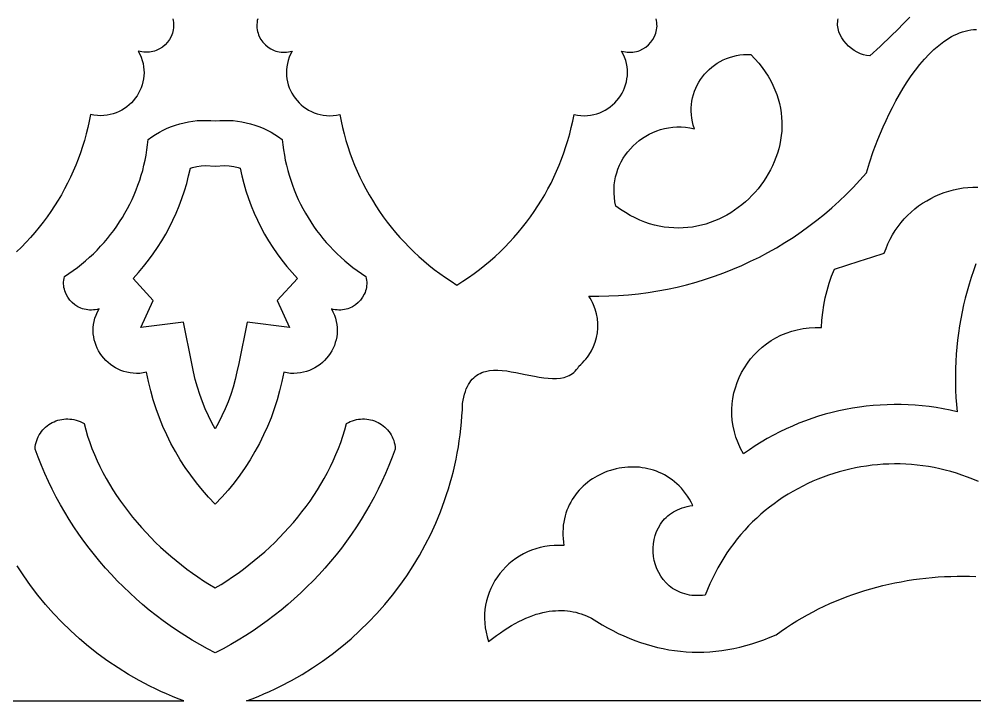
# Model space of a CAD drawing. Extents: x 50 to 3710, y -977 to -877.
# Drawn here: x 3154.9 to 3218.2, y -977.1 to -931.9 of the extents above; entities that cross this region are included whole.
import ezdxf

# ---------------------------------------------------------------- set-up
doc = ezdxf.new("R2010")
doc.units = 0
doc.layers.add('LAYER_1', color=18, linetype='CONTINUOUS')

msp = doc.modelspace()

# ---------------------------------------------------------------- linework, layer by layer
at = {"layer": 'LAYER_1'}
for points in [[(3165.028, -931.876), (3165.056, -932.002), (3165.075, -932.127), (3165.084, -932.251), (3165.085, -932.373), (3165.078, -932.493), (3165.062, -932.611), (3165.039, -932.726), (3165.008, -932.839), (3164.969, -932.949), (3164.924, -933.055), (3164.814, -933.257), (3164.679, -933.443), (3164.522, -933.61), (3164.345, -933.757), (3164.15, -933.881), (3163.94, -933.98), (3163.83, -934.019), (3163.717, -934.052), (3163.601, -934.077), (3163.483, -934.094), (3163.363, -934.104), (3163.241, -934.106), (3163.117, -934.099), (3162.992, -934.084), (3162.867, -934.06), (3162.74, -934.026), (3162.848, -934.23), (3162.938, -934.436), (3163.009, -934.643), (3163.064, -934.851), (3163.102, -935.058), (3163.123, -935.265), (3163.129, -935.47), (3163.119, -935.673), (3163.094, -935.873), (3163.055, -936.07), (3163.002, -936.263), (3162.936, -936.451), (3162.857, -936.634), (3162.766, -936.811), (3162.663, -936.981), (3162.549, -937.144), (3162.423, -937.299), (3162.288, -937.445), (3162.143, -937.582), (3161.988, -937.71), (3161.824, -937.826), (3161.652, -937.932), (3161.473, -938.026), (3161.286, -938.107), (3161.092, -938.175), (3160.892, -938.229), (3160.686, -938.269), (3160.474, -938.294), (3160.258, -938.303), (3160.037, -938.296), (3159.813, -938.271), (3159.585, -938.229), (3159.501, -938.662), (3159.405, -939.091), (3159.298, -939.517), (3159.181, -939.939), (3159.052, -940.357), (3158.913, -940.771), (3158.764, -941.18), (3158.604, -941.585), (3158.433, -941.986), (3158.253, -942.382), (3158.062, -942.772), (3157.861, -943.158), (3157.649, -943.538), (3157.428, -943.913), (3157.197, -944.282), (3156.956, -944.646), (3156.705, -945.003), (3156.445, -945.354), (3156.175, -945.699), (3155.895, -946.037), (3155.606, -946.369), (3155.308, -946.694), (3155, -947.012), (3154.683, -947.322)], [(3170.66, -931.876), (3170.632, -932.002), (3170.614, -932.127), (3170.604, -932.251), (3170.603, -932.373), (3170.611, -932.493), (3170.626, -932.611), (3170.65, -932.726), (3170.681, -932.839), (3170.719, -932.949), (3170.764, -933.055), (3170.874, -933.257), (3171.009, -933.443), (3171.166, -933.61), (3171.343, -933.757), (3171.538, -933.881), (3171.748, -933.98), (3171.858, -934.019), (3171.971, -934.052), (3172.087, -934.077), (3172.205, -934.094), (3172.325, -934.104), (3172.447, -934.106), (3172.571, -934.099), (3172.696, -934.084), (3172.822, -934.06), (3172.948, -934.026), (3172.84, -934.23), (3172.751, -934.436), (3172.679, -934.643), (3172.624, -934.851), (3172.587, -935.058), (3172.565, -935.265), (3172.56, -935.47), (3172.569, -935.673), (3172.594, -935.873), (3172.633, -936.07), (3172.686, -936.263), (3172.752, -936.451), (3172.831, -936.634), (3172.922, -936.811), (3173.025, -936.981), (3173.14, -937.144), (3173.265, -937.299), (3173.4, -937.445), (3173.546, -937.582), (3173.7, -937.71), (3173.864, -937.826), (3174.036, -937.932), (3174.216, -938.026), (3174.403, -938.107), (3174.597, -938.175), (3174.797, -938.229), (3175.003, -938.269), (3175.214, -938.294), (3175.43, -938.303), (3175.651, -938.296), (3175.875, -938.271), (3176.103, -938.229), (3176.188, -938.662), (3176.284, -939.091), (3176.39, -939.517), (3176.508, -939.939), (3176.636, -940.357), (3176.775, -940.771), (3176.924, -941.18), (3177.084, -941.585), (3177.255, -941.986), (3177.436, -942.382), (3177.627, -942.772), (3177.828, -943.158), (3178.039, -943.538), (3178.26, -943.913), (3178.491, -944.282), (3178.732, -944.646), (3178.983, -945.003), (3179.244, -945.354), (3179.514, -945.699), (3179.793, -946.037), (3180.082, -946.369), (3180.381, -946.694), (3180.688, -947.012), (3181.005, -947.322), (3181.331, -947.625), (3181.666, -947.921), (3182.01, -948.209), (3182.363, -948.489), (3182.724, -948.761), (3183.095, -949.025), (3183.474, -949.28), (3183.861, -949.527), (3184.249, -949.28), (3184.627, -949.025), (3184.998, -948.761), (3185.359, -948.489), (3185.712, -948.209), (3186.056, -947.921), (3186.391, -947.625), (3186.717, -947.322), (3187.034, -947.012), (3187.342, -946.694), (3187.64, -946.369), (3187.929, -946.037), (3188.209, -945.699), (3188.479, -945.354), (3188.739, -945.003), (3188.99, -944.646), (3189.231, -944.282), (3189.462, -943.913), (3189.683, -943.538), (3189.895, -943.158), (3190.096, -942.772), (3190.287, -942.382), (3190.467, -941.986), (3190.638, -941.585), (3190.798, -941.18), (3190.947, -940.771), (3191.086, -940.357), (3191.214, -939.939), (3191.332, -939.517), (3191.439, -939.091), (3191.534, -938.662), (3191.619, -938.229), (3191.847, -938.271), (3192.071, -938.296), (3192.292, -938.303), (3192.508, -938.294), (3192.719, -938.269), (3192.925, -938.229), (3193.126, -938.175), (3193.32, -938.107), (3193.507, -938.026), (3193.686, -937.932), (3193.858, -937.826), (3194.022, -937.71), (3194.176, -937.582), (3194.322, -937.445), (3194.457, -937.299), (3194.583, -937.144), (3194.697, -936.981), (3194.8, -936.811), (3194.891, -936.634), (3194.97, -936.451), (3195.036, -936.263), (3195.089, -936.07), (3195.128, -935.873), (3195.153, -935.673), (3195.163, -935.47), (3195.157, -935.265), (3195.136, -935.058), (3195.098, -934.851), (3195.043, -934.643), (3194.972, -934.436), (3194.882, -934.23), (3194.774, -934.026), (3194.901, -934.06), (3195.026, -934.084), (3195.151, -934.099), (3195.275, -934.106), (3195.397, -934.104), (3195.517, -934.094), (3195.635, -934.077), (3195.751, -934.052), (3195.864, -934.019), (3195.974, -933.98), (3196.184, -933.881), (3196.379, -933.757), (3196.556, -933.61), (3196.713, -933.443), (3196.848, -933.257), (3196.958, -933.055), (3197.003, -932.949), (3197.042, -932.839), (3197.073, -932.726), (3197.096, -932.611), (3197.112, -932.493), (3197.119, -932.373), (3197.118, -932.251), (3197.108, -932.127), (3197.09, -932.002), (3197.062, -931.876)], [(3213.861, -931.77), (3213.461, -932.195), (3213.061, -932.606), (3212.665, -933), (3211.905, -933.724), (3211.218, -934.341), (3211.011, -934.319), (3210.801, -934.27), (3210.593, -934.196), (3210.387, -934.099), (3210.188, -933.981), (3209.997, -933.844), (3209.817, -933.69), (3209.651, -933.521), (3209.501, -933.34), (3209.37, -933.147), (3209.261, -932.946), (3209.175, -932.738), (3209.117, -932.525), (3209.098, -932.417), (3209.088, -932.309), (3209.085, -932.2), (3209.09, -932.092), (3209.104, -931.984), (3209.127, -931.876)], [(3235.63, -977.082), (3169.916, -977.082), (3170.302, -976.936), (3170.684, -976.783), (3171.062, -976.623), (3171.436, -976.457), (3171.807, -976.285), (3172.173, -976.106), (3172.893, -975.728), (3173.597, -975.326), (3174.284, -974.9), (3174.952, -974.45), (3175.602, -973.977), (3176.234, -973.482), (3176.845, -972.965), (3177.437, -972.427), (3178.008, -971.868), (3178.558, -971.29), (3179.086, -970.692), (3179.591, -970.076), (3180.074, -969.442), (3180.534, -968.79), (3180.969, -968.122), (3181.38, -967.438), (3181.766, -966.738), (3182.126, -966.024), (3182.46, -965.295), (3182.617, -964.926), (3182.768, -964.553), (3182.911, -964.177), (3183.048, -963.798), (3183.177, -963.416), (3183.3, -963.031), (3183.415, -962.643), (3183.524, -962.252), (3183.625, -961.858), (3183.718, -961.462), (3183.805, -961.063), (3183.884, -960.661), (3183.955, -960.257), (3184.019, -959.851), (3184.075, -959.442), (3184.123, -959.031), (3184.164, -958.619), (3184.197, -958.204), (3184.222, -957.787), (3184.238, -957.368), (3184.274, -957.15), (3184.317, -956.946), (3184.367, -956.755), (3184.422, -956.578), (3184.484, -956.413), (3184.552, -956.26), (3184.626, -956.12), (3184.706, -955.991), (3184.79, -955.873), (3184.88, -955.766), (3184.975, -955.669), (3185.075, -955.583), (3185.179, -955.505), (3185.288, -955.437), (3185.401, -955.378), (3185.518, -955.327), (3185.639, -955.284), (3185.763, -955.248), (3186.022, -955.198), (3186.293, -955.174), (3186.574, -955.172), (3186.864, -955.188), (3187.162, -955.221), (3187.465, -955.267), (3187.772, -955.322), (3188.392, -955.448), (3189.009, -955.574), (3189.312, -955.629), (3189.61, -955.675), (3189.901, -955.708), (3190.184, -955.725), (3190.456, -955.723), (3190.716, -955.698), (3190.963, -955.649), (3191.08, -955.613), (3191.194, -955.57), (3191.304, -955.519), (3191.409, -955.46), (3191.51, -955.392), (3191.606, -955.315), (3191.697, -955.228), (3191.783, -955.132), (3191.864, -955.025), (3191.939, -954.907), (3192.066, -954.795), (3192.187, -954.678), (3192.301, -954.557), (3192.409, -954.431), (3192.509, -954.302), (3192.603, -954.169), (3192.771, -953.893), (3192.911, -953.606), (3193.023, -953.309), (3193.108, -953.005), (3193.165, -952.695), (3193.194, -952.382), (3193.195, -952.067), (3193.167, -951.752), (3193.111, -951.44), (3193.026, -951.133), (3192.911, -950.832), (3192.843, -950.685), (3192.768, -950.54), (3192.685, -950.397), (3192.595, -950.258), (3193.258, -950.263), (3193.918, -950.25), (3194.575, -950.219), (3195.23, -950.169), (3195.882, -950.102), (3196.53, -950.017), (3197.174, -949.914), (3197.813, -949.794), (3198.449, -949.657), (3199.079, -949.502), (3199.704, -949.331), (3200.323, -949.143), (3200.937, -948.938), (3201.544, -948.716), (3202.144, -948.479), (3202.737, -948.225), (3203.323, -947.955), (3203.901, -947.669), (3204.471, -947.367), (3205.033, -947.05), (3205.586, -946.718), (3206.13, -946.37), (3206.665, -946.007), (3207.189, -945.629), (3207.704, -945.237), (3208.208, -944.83), (3208.701, -944.408), (3209.183, -943.972), (3209.654, -943.522), (3210.112, -943.058), (3210.559, -942.58), (3210.993, -942.088), (3211.193, -941.427), (3211.446, -940.687), (3211.751, -939.888), (3211.921, -939.472), (3212.104, -939.049), (3212.298, -938.62), (3212.504, -938.189), (3212.722, -937.757), (3212.95, -937.326), (3213.189, -936.9), (3213.439, -936.481), (3213.699, -936.07), (3213.969, -935.671), (3214.249, -935.285), (3214.539, -934.916), (3214.838, -934.564), (3215.146, -934.234), (3215.463, -933.927), (3215.789, -933.645), (3216.123, -933.392), (3216.293, -933.276), (3216.465, -933.168), (3216.639, -933.068), (3216.815, -932.977), (3216.993, -932.895), (3217.173, -932.821), (3217.355, -932.757), (3217.538, -932.703), (3217.724, -932.659), (3217.911, -932.624), (3218.1, -932.601), (3218.29, -932.588)], [(3218.252, -948.131), (3218.09, -948.576), (3217.939, -949.024), (3217.798, -949.476), (3217.666, -949.93), (3217.545, -950.387), (3217.434, -950.846), (3217.333, -951.308), (3217.242, -951.771), (3217.161, -952.237), (3217.091, -952.705), (3217.031, -953.174), (3216.981, -953.645), (3216.942, -954.117), (3216.913, -954.591), (3216.894, -955.065), (3216.887, -955.54), (3216.889, -956.016), (3216.902, -956.492), (3216.926, -956.969), (3216.961, -957.446), (3217.006, -957.923), (3216.546, -957.819), (3216.084, -957.728), (3215.621, -957.649), (3215.157, -957.584), (3214.693, -957.531), (3214.228, -957.491), (3213.763, -957.463), (3213.298, -957.448), (3212.834, -957.445), (3212.37, -957.455), (3211.908, -957.477), (3211.446, -957.511), (3210.986, -957.558), (3210.527, -957.617), (3210.071, -957.688), (3209.617, -957.771), (3209.165, -957.867), (3208.716, -957.974), (3208.269, -958.093), (3207.826, -958.225), (3207.387, -958.368), (3206.951, -958.523), (3206.519, -958.689), (3206.092, -958.868), (3205.669, -959.058), (3205.25, -959.26), (3204.837, -959.473), (3204.429, -959.698), (3204.027, -959.934), (3203.63, -960.182), (3203.239, -960.441), (3202.854, -960.711), (3202.657, -960.351), (3202.49, -959.986), (3202.352, -959.617), (3202.243, -959.247), (3202.161, -958.875), (3202.107, -958.502), (3202.078, -958.131), (3202.076, -957.762), (3202.099, -957.396), (3202.146, -957.035), (3202.217, -956.678), (3202.311, -956.328), (3202.428, -955.986), (3202.566, -955.652), (3202.726, -955.327), (3202.906, -955.014), (3203.106, -954.712), (3203.324, -954.423), (3203.561, -954.148), (3203.816, -953.889), (3204.088, -953.645), (3204.377, -953.419), (3204.681, -953.211), (3205, -953.023), (3205.334, -952.855), (3205.681, -952.708), (3206.042, -952.585), (3206.414, -952.485), (3206.799, -952.41), (3207.194, -952.361), (3207.6, -952.339), (3208.016, -952.345), (3208.045, -951.847), (3208.096, -951.352), (3208.17, -950.86), (3208.267, -950.371), (3208.385, -949.888), (3208.525, -949.41), (3208.687, -948.938), (3208.871, -948.473), (3209.694, -948.2), (3210.52, -947.934), (3211.348, -947.675), (3212.178, -947.424), (3212.293, -947.102), (3212.423, -946.79), (3212.569, -946.489), (3212.728, -946.198), (3212.902, -945.918), (3213.089, -945.65), (3213.288, -945.392), (3213.5, -945.147), (3213.723, -944.914), (3213.957, -944.692), (3214.201, -944.484), (3214.455, -944.288), (3214.718, -944.105), (3214.989, -943.936), (3215.269, -943.781), (3215.556, -943.639), (3215.849, -943.511), (3216.149, -943.398), (3216.455, -943.3), (3216.765, -943.217), (3217.08, -943.149), (3217.399, -943.096), (3217.721, -943.06), (3218.046, -943.039), (3218.372, -943.035)], [(3218.413, -962.548), (3218.054, -962.393), (3217.691, -962.25), (3217.327, -962.118), (3216.96, -961.996), (3216.591, -961.886), (3216.221, -961.788), (3215.85, -961.699), (3215.477, -961.622), (3215.104, -961.556), (3214.73, -961.5), (3214.355, -961.455), (3213.98, -961.421), (3213.605, -961.397), (3213.231, -961.384), (3212.856, -961.381), (3212.483, -961.388), (3212.11, -961.405), (3211.738, -961.433), (3211.368, -961.471), (3210.999, -961.519), (3210.632, -961.577), (3210.267, -961.644), (3209.904, -961.722), (3209.544, -961.809), (3209.186, -961.906), (3208.831, -962.012), (3208.479, -962.128), (3208.13, -962.254), (3207.785, -962.389), (3207.444, -962.533), (3207.107, -962.687), (3206.774, -962.849), (3206.445, -963.021), (3206.121, -963.202), (3205.802, -963.392), (3205.488, -963.59), (3205.179, -963.798), (3204.876, -964.014), (3204.579, -964.239), (3204.288, -964.473), (3204.002, -964.715), (3203.724, -964.966), (3203.452, -965.225), (3203.186, -965.493), (3202.928, -965.768), (3202.678, -966.052), (3202.434, -966.344), (3202.199, -966.644), (3201.971, -966.953), (3201.752, -967.269), (3201.542, -967.592), (3201.339, -967.924), (3201.146, -968.264), (3200.962, -968.611), (3200.787, -968.965), (3200.622, -969.327), (3200.467, -969.697), (3200.321, -970.074), (3200.135, -970.095), (3199.953, -970.106), (3199.777, -970.109), (3199.605, -970.103), (3199.437, -970.089), (3199.275, -970.066), (3199.118, -970.036), (3198.965, -969.998), (3198.818, -969.952), (3198.675, -969.9), (3198.538, -969.841), (3198.405, -969.775), (3198.278, -969.703), (3198.156, -969.625), (3197.928, -969.452), (3197.721, -969.259), (3197.535, -969.047), (3197.371, -968.819), (3197.229, -968.577), (3197.109, -968.323), (3197.012, -968.059), (3196.938, -967.788), (3196.887, -967.511), (3196.86, -967.231), (3196.857, -966.95), (3196.878, -966.67), (3196.923, -966.393), (3196.993, -966.122), (3197.088, -965.859), (3197.209, -965.606), (3197.355, -965.364), (3197.438, -965.249), (3197.528, -965.137), (3197.624, -965.029), (3197.727, -964.926), (3197.836, -964.828), (3197.952, -964.734), (3198.075, -964.645), (3198.204, -964.562), (3198.341, -964.485), (3198.484, -964.414), (3198.634, -964.349), (3198.791, -964.29), (3198.955, -964.239), (3199.126, -964.194), (3199.304, -964.157), (3199.489, -964.127), (3199.379, -963.914), (3199.263, -963.711), (3199.14, -963.518), (3199.01, -963.334), (3198.875, -963.161), (3198.734, -962.997), (3198.588, -962.842), (3198.436, -962.697), (3198.28, -962.561), (3198.12, -962.435), (3197.955, -962.317), (3197.786, -962.209), (3197.614, -962.11), (3197.438, -962.019), (3197.259, -961.938), (3197.078, -961.865), (3196.894, -961.801), (3196.708, -961.745), (3196.52, -961.697), (3196.331, -961.658), (3196.141, -961.628), (3195.949, -961.605), (3195.757, -961.59), (3195.564, -961.584), (3195.372, -961.585), (3195.179, -961.594), (3194.988, -961.611), (3194.796, -961.635), (3194.607, -961.667), (3194.418, -961.706), (3194.047, -961.807), (3193.864, -961.868), (3193.684, -961.936), (3193.507, -962.01), (3193.333, -962.092), (3193.163, -962.181), (3192.996, -962.276), (3192.834, -962.378), (3192.676, -962.486), (3192.522, -962.601), (3192.374, -962.722), (3192.23, -962.849), (3192.093, -962.982), (3191.961, -963.122), (3191.835, -963.267), (3191.716, -963.418), (3191.603, -963.575), (3191.497, -963.738), (3191.399, -963.906), (3191.308, -964.08), (3191.226, -964.259), (3191.151, -964.443), (3191.085, -964.632), (3191.028, -964.827), (3190.979, -965.027), (3190.94, -965.231), (3190.911, -965.441), (3190.892, -965.655), (3190.883, -965.873), (3190.885, -966.097), (3190.897, -966.324), (3190.921, -966.557), (3190.956, -966.793), (3190.63, -966.778), (3190.31, -966.783), (3189.995, -966.808), (3189.688, -966.852), (3189.387, -966.915), (3189.095, -966.996), (3188.81, -967.094), (3188.535, -967.209), (3188.269, -967.339), (3188.012, -967.485), (3187.767, -967.645), (3187.532, -967.819), (3187.308, -968.006), (3187.097, -968.206), (3186.898, -968.417), (3186.712, -968.639), (3186.54, -968.872), (3186.382, -969.115), (3186.239, -969.366), (3186.111, -969.626), (3185.999, -969.894), (3185.904, -970.169), (3185.825, -970.45), (3185.763, -970.736), (3185.719, -971.028), (3185.694, -971.323), (3185.688, -971.623), (3185.702, -971.925), (3185.735, -972.23), (3185.789, -972.536), (3185.864, -972.842), (3185.961, -973.15), (3186.224, -972.941), (3186.483, -972.746), (3186.739, -972.562), (3186.991, -972.39), (3187.241, -972.23), (3187.487, -972.081), (3187.729, -971.944), (3187.969, -971.818), (3188.205, -971.702), (3188.438, -971.598), (3188.668, -971.503), (3188.894, -971.42), (3189.118, -971.346), (3189.338, -971.282), (3189.555, -971.228), (3189.769, -971.183), (3189.98, -971.147), (3190.187, -971.121), (3190.392, -971.104), (3190.593, -971.095), (3190.791, -971.094), (3190.987, -971.102), (3191.179, -971.118), (3191.368, -971.142), (3191.554, -971.174), (3191.737, -971.213), (3191.917, -971.259), (3192.094, -971.313), (3192.439, -971.44), (3192.772, -971.593), (3193.123, -971.818), (3193.476, -972.033), (3193.832, -972.236), (3194.191, -972.428), (3194.552, -972.608), (3194.916, -972.777), (3195.282, -972.933), (3195.65, -973.078), (3196.02, -973.211), (3196.393, -973.332), (3196.767, -973.44), (3197.144, -973.536), (3197.523, -973.62), (3197.904, -973.691), (3198.286, -973.749), (3198.671, -973.795), (3199.057, -973.827), (3199.444, -973.847), (3199.834, -973.854), (3200.225, -973.847), (3200.617, -973.827), (3201.011, -973.794), (3201.406, -973.747), (3201.803, -973.686), (3202.2, -973.611), (3202.599, -973.523), (3202.999, -973.421), (3203.4, -973.304), (3203.802, -973.173), (3204.205, -973.028), (3204.609, -972.869), (3205.014, -972.695), (3205.35, -972.455), (3205.691, -972.222), (3206.037, -971.997), (3206.387, -971.78), (3206.741, -971.571), (3207.1, -971.369), (3207.463, -971.175), (3207.83, -970.988), (3208.201, -970.81), (3208.575, -970.639), (3208.953, -970.475), (3209.334, -970.319), (3209.718, -970.171), (3210.105, -970.031), (3210.495, -969.898), (3210.888, -969.773), (3211.283, -969.656), (3211.681, -969.546), (3212.081, -969.444), (3212.483, -969.35), (3212.887, -969.263), (3213.293, -969.184), (3213.701, -969.113), (3214.11, -969.049), (3214.52, -968.993), (3214.932, -968.945), (3215.345, -968.904), (3215.758, -968.871), (3216.173, -968.846), (3216.587, -968.829), (3217.003, -968.819), (3217.418, -968.817), (3217.834, -968.822), (3218.25, -968.835)], [(3100.059, -977.082), (3165.772, -977.082), (3165.386, -976.936), (3165.004, -976.783), (3164.626, -976.623), (3164.252, -976.457), (3163.882, -976.285), (3163.515, -976.106), (3162.795, -975.728), (3162.091, -975.326), (3161.405, -974.9), (3160.736, -974.45), (3160.086, -973.977), (3159.455, -973.482), (3158.843, -972.965), (3158.251, -972.427), (3157.681, -971.868), (3157.131, -971.29), (3156.603, -970.692), (3156.097, -970.076), (3155.614, -969.442), (3155.155, -968.79), (3154.719, -968.122)]]:
    msp.add_lwpolyline(points, dxfattribs=at)
for points in [[(3194.393, -944.298), (3194.332, -944.009), (3194.293, -943.723), (3194.273, -943.44), (3194.272, -943.161), (3194.289, -942.886), (3194.325, -942.615), (3194.378, -942.35), (3194.448, -942.09), (3194.534, -941.838), (3194.635, -941.592), (3194.752, -941.354), (3194.882, -941.124), (3195.027, -940.903), (3195.185, -940.692), (3195.355, -940.49), (3195.537, -940.299), (3195.731, -940.12), (3195.935, -939.952), (3196.15, -939.796), (3196.374, -939.654), (3196.607, -939.525), (3196.849, -939.41), (3197.099, -939.311), (3197.355, -939.226), (3197.618, -939.157), (3197.888, -939.105), (3198.162, -939.07), (3198.442, -939.052), (3198.725, -939.053), (3199.013, -939.073), (3199.303, -939.112), (3199.596, -939.172), (3199.521, -938.938), (3199.463, -938.705), (3199.42, -938.472), (3199.394, -938.241), (3199.382, -938.01), (3199.385, -937.782), (3199.402, -937.557), (3199.433, -937.334), (3199.478, -937.115), (3199.536, -936.901), (3199.606, -936.69), (3199.689, -936.485), (3199.784, -936.286), (3199.891, -936.093), (3200.008, -935.906), (3200.137, -935.727), (3200.275, -935.555), (3200.424, -935.391), (3200.583, -935.237), (3200.751, -935.091), (3200.927, -934.955), (3201.112, -934.83), (3201.305, -934.715), (3201.506, -934.611), (3201.714, -934.52), (3201.929, -934.44), (3202.15, -934.373), (3202.378, -934.32), (3202.611, -934.281), (3202.85, -934.256), (3203.093, -934.245), (3203.342, -934.25), (3203.61, -934.53), (3203.857, -934.814), (3204.085, -935.102), (3204.293, -935.394), (3204.482, -935.689), (3204.652, -935.986), (3204.804, -936.286), (3204.937, -936.588), (3205.053, -936.891), (3205.151, -937.196), (3205.232, -937.501), (3205.296, -937.806), (3205.344, -938.112), (3205.376, -938.417), (3205.392, -938.721), (3205.393, -939.025), (3205.379, -939.326), (3205.351, -939.625), (3205.308, -939.922), (3205.251, -940.216), (3205.181, -940.507), (3205.097, -940.795), (3205.001, -941.078), (3204.892, -941.357), (3204.771, -941.631), (3204.639, -941.899), (3204.495, -942.162), (3204.339, -942.42), (3204.174, -942.67), (3203.998, -942.914), (3203.811, -943.151), (3203.616, -943.38), (3203.411, -943.601), (3203.197, -943.813), (3202.974, -944.017), (3202.743, -944.212), (3202.505, -944.397), (3202.259, -944.571), (3202.005, -944.736), (3201.745, -944.89), (3201.479, -945.032), (3201.206, -945.163), (3200.928, -945.282), (3200.645, -945.388), (3200.356, -945.482), (3200.063, -945.562), (3199.765, -945.629), (3199.464, -945.682), (3199.158, -945.721), (3198.85, -945.744), (3198.539, -945.753), (3198.225, -945.745), (3197.909, -945.722), (3197.592, -945.683), (3197.272, -945.626), (3196.952, -945.553), (3196.631, -945.462), (3196.31, -945.353), (3195.988, -945.225), (3195.667, -945.079), (3195.346, -944.913), (3195.027, -944.728), (3194.709, -944.523)], [(3167.844, -964.047), (3167.409, -963.59), (3166.993, -963.118), (3166.596, -962.633), (3166.219, -962.134), (3165.862, -961.623), (3165.524, -961.1), (3165.207, -960.565), (3164.91, -960.019), (3164.634, -959.462), (3164.379, -958.896), (3164.145, -958.319), (3163.933, -957.734), (3163.742, -957.14), (3163.573, -956.537), (3163.426, -955.927), (3163.302, -955.31), (3163.074, -955.352), (3162.85, -955.377), (3162.629, -955.384), (3162.413, -955.375), (3162.202, -955.35), (3161.996, -955.31), (3161.795, -955.256), (3161.601, -955.188), (3161.414, -955.107), (3161.235, -955.013), (3161.063, -954.907), (3160.899, -954.791), (3160.745, -954.663), (3160.599, -954.526), (3160.464, -954.38), (3160.338, -954.225), (3160.224, -954.062), (3160.121, -953.892), (3160.03, -953.715), (3159.951, -953.532), (3159.885, -953.344), (3159.832, -953.151), (3159.793, -952.954), (3159.768, -952.754), (3159.759, -952.551), (3159.764, -952.346), (3159.785, -952.139), (3159.823, -951.932), (3159.878, -951.724), (3159.949, -951.517), (3160.039, -951.311), (3160.147, -951.107), (3160.021, -951.141), (3159.895, -951.165), (3159.77, -951.18), (3159.646, -951.187), (3159.524, -951.185), (3159.404, -951.176), (3159.286, -951.158), (3159.17, -951.133), (3159.057, -951.1), (3158.947, -951.061), (3158.737, -950.962), (3158.542, -950.838), (3158.365, -950.691), (3158.208, -950.524), (3158.073, -950.338), (3157.963, -950.136), (3157.918, -950.03), (3157.879, -949.92), (3157.848, -949.807), (3157.825, -949.692), (3157.809, -949.574), (3157.802, -949.454), (3157.803, -949.332), (3157.813, -949.208), (3157.831, -949.083), (3157.859, -948.957), (3158.153, -948.764), (3158.44, -948.563), (3158.72, -948.355), (3158.993, -948.139), (3159.259, -947.916), (3159.518, -947.687), (3159.77, -947.451), (3160.014, -947.208), (3160.252, -946.959), (3160.481, -946.704), (3160.703, -946.443), (3160.917, -946.175), (3161.123, -945.903), (3161.321, -945.625), (3161.511, -945.341), (3161.693, -945.053), (3161.867, -944.759), (3162.032, -944.461), (3162.189, -944.158), (3162.337, -943.851), (3162.476, -943.54), (3162.607, -943.224), (3162.728, -942.905), (3162.84, -942.582), (3162.944, -942.255), (3163.038, -941.926), (3163.122, -941.593), (3163.197, -941.257), (3163.263, -940.918), (3163.318, -940.576), (3163.364, -940.233), (3163.4, -939.887), (3163.641, -939.711), (3163.889, -939.548), (3164.144, -939.398), (3164.405, -939.26), (3164.672, -939.135), (3164.944, -939.024), (3165.221, -938.925), (3165.502, -938.84), (3165.787, -938.768), (3166.075, -938.709), (3166.366, -938.665), (3166.659, -938.634), (3166.954, -938.616), (3167.25, -938.613), (3167.547, -938.624), (3167.844, -938.649), (3168.141, -938.624), (3168.438, -938.613), (3168.735, -938.616), (3169.03, -938.634), (3169.323, -938.665), (3169.614, -938.709), (3169.902, -938.768), (3170.187, -938.84), (3170.468, -938.925), (3170.745, -939.024), (3171.017, -939.135), (3171.283, -939.26), (3171.545, -939.398), (3171.799, -939.548), (3172.047, -939.711), (3172.288, -939.887), (3172.324, -940.233), (3172.37, -940.576), (3172.426, -940.918), (3172.491, -941.257), (3172.566, -941.593), (3172.651, -941.926), (3172.745, -942.255), (3172.848, -942.582), (3172.96, -942.905), (3173.082, -943.224), (3173.212, -943.54), (3173.351, -943.851), (3173.499, -944.158), (3173.656, -944.461), (3173.821, -944.759), (3173.995, -945.053), (3174.177, -945.341), (3174.367, -945.625), (3174.565, -945.903), (3174.771, -946.175), (3174.985, -946.443), (3175.207, -946.704), (3175.437, -946.959), (3175.674, -947.208), (3175.918, -947.451), (3176.17, -947.687), (3176.429, -947.916), (3176.695, -948.139), (3176.969, -948.355), (3177.249, -948.563), (3177.536, -948.764), (3177.829, -948.957), (3177.857, -949.083), (3177.876, -949.208), (3177.885, -949.332), (3177.886, -949.454), (3177.879, -949.574), (3177.863, -949.692), (3177.84, -949.807), (3177.809, -949.92), (3177.771, -950.03), (3177.725, -950.136), (3177.615, -950.338), (3177.48, -950.524), (3177.323, -950.691), (3177.146, -950.838), (3176.951, -950.962), (3176.741, -951.061), (3176.631, -951.1), (3176.518, -951.133), (3176.403, -951.158), (3176.284, -951.176), (3176.164, -951.185), (3176.042, -951.187), (3175.918, -951.18), (3175.794, -951.165), (3175.668, -951.141), (3175.541, -951.107), (3175.649, -951.311), (3175.739, -951.517), (3175.811, -951.724), (3175.865, -951.932), (3175.903, -952.139), (3175.924, -952.346), (3175.93, -952.551), (3175.92, -952.754), (3175.895, -952.954), (3175.856, -953.151), (3175.804, -953.344), (3175.738, -953.532), (3175.659, -953.715), (3175.567, -953.892), (3175.464, -954.062), (3175.35, -954.225), (3175.225, -954.38), (3175.089, -954.526), (3174.944, -954.663), (3174.789, -954.791), (3174.625, -954.907), (3174.454, -955.013), (3174.274, -955.107), (3174.087, -955.188), (3173.893, -955.256), (3173.693, -955.31), (3173.487, -955.35), (3173.275, -955.375), (3173.059, -955.384), (3172.839, -955.377), (3172.614, -955.352), (3172.386, -955.31), (3172.262, -955.927), (3172.115, -956.537), (3171.946, -957.14), (3171.755, -957.734), (3171.543, -958.319), (3171.309, -958.896), (3171.054, -959.462), (3170.778, -960.019), (3170.481, -960.565), (3170.164, -961.1), (3169.827, -961.623), (3169.469, -962.134), (3169.092, -962.633), (3168.695, -963.118), (3168.279, -963.59)], [(3167.844, -959.06), (3167.621, -958.652), (3167.395, -958.196), (3167.186, -957.73), (3166.994, -957.257), (3166.819, -956.776), (3166.662, -956.287), (3166.523, -955.791), (3166.402, -955.288), (3166.288, -954.725), (3165.736, -951.989), (3162.926, -952.333), (3163.74, -950.541), (3162.4, -949.089), (3162.754, -948.7), (3163.094, -948.3), (3163.419, -947.889), (3163.729, -947.468), (3164.024, -947.038), (3164.303, -946.598), (3164.567, -946.149), (3164.815, -945.691), (3165.046, -945.226), (3165.261, -944.753), (3165.46, -944.272), (3165.642, -943.784), (3165.807, -943.29), (3165.954, -942.79), (3166.085, -942.285), (3166.197, -941.774), (3166.329, -941.73), (3166.618, -941.665), (3166.911, -941.627), (3167.209, -941.616), (3167.844, -941.655), (3168.48, -941.616), (3168.777, -941.627), (3169.071, -941.665), (3169.359, -941.73), (3169.491, -941.774), (3169.604, -942.285), (3169.734, -942.79), (3169.882, -943.29), (3170.046, -943.784), (3170.228, -944.272), (3170.427, -944.753), (3170.642, -945.226), (3170.874, -945.691), (3171.121, -946.149), (3171.385, -946.598), (3171.664, -947.038), (3171.959, -947.468), (3172.269, -947.889), (3172.594, -948.3), (3172.934, -948.7), (3173.288, -949.089), (3171.948, -950.541), (3172.762, -952.333), (3169.952, -951.989), (3169.4, -954.725), (3169.286, -955.288), (3169.165, -955.791), (3169.026, -956.287), (3168.869, -956.776), (3168.695, -957.257), (3168.503, -957.73), (3168.293, -958.196), (3168.067, -958.652)], [(3167.844, -973.893), (3167.327, -973.623), (3166.818, -973.342), (3166.316, -973.049), (3165.822, -972.745), (3165.337, -972.43), (3164.859, -972.104), (3164.391, -971.768), (3163.93, -971.421), (3163.479, -971.063), (3163.036, -970.696), (3162.603, -970.318), (3162.178, -969.931), (3161.764, -969.534), (3161.359, -969.128), (3160.963, -968.712), (3160.578, -968.287), (3160.203, -967.853), (3159.838, -967.411), (3159.484, -966.959), (3159.14, -966.5), (3158.808, -966.032), (3158.486, -965.556), (3158.175, -965.072), (3157.876, -964.581), (3157.589, -964.082), (3157.313, -963.575), (3157.049, -963.062), (3156.796, -962.541), (3156.557, -962.014), (3156.329, -961.479), (3156.114, -960.939), (3155.912, -960.392), (3155.925, -960.244), (3155.947, -960.101), (3155.978, -959.962), (3156.018, -959.828), (3156.066, -959.698), (3156.123, -959.574), (3156.187, -959.454), (3156.259, -959.34), (3156.337, -959.231), (3156.422, -959.128), (3156.513, -959.031), (3156.609, -958.94), (3156.712, -958.855), (3156.819, -958.777), (3156.93, -958.705), (3157.046, -958.641), (3157.165, -958.583), (3157.288, -958.533), (3157.414, -958.491), (3157.543, -958.456), (3157.674, -958.429), (3157.807, -958.41), (3157.941, -958.399), (3158.076, -958.397), (3158.212, -958.404), (3158.349, -958.42), (3158.485, -958.444), (3158.621, -958.478), (3158.756, -958.522), (3158.89, -958.575), (3159.022, -958.638), (3159.152, -958.712), (3159.265, -959.129), (3159.39, -959.543), (3159.529, -959.954), (3159.68, -960.361), (3159.844, -960.765), (3160.02, -961.165), (3160.207, -961.561), (3160.406, -961.953), (3160.616, -962.34), (3160.837, -962.723), (3161.069, -963.101), (3161.31, -963.474), (3161.562, -963.842), (3161.824, -964.205), (3162.094, -964.562), (3162.374, -964.913), (3162.663, -965.258), (3162.96, -965.598), (3163.265, -965.93), (3163.579, -966.257), (3163.899, -966.577), (3164.227, -966.89), (3164.563, -967.195), (3164.904, -967.494), (3165.253, -967.785), (3165.607, -968.069), (3165.967, -968.344), (3166.333, -968.612), (3166.703, -968.871), (3167.079, -969.122), (3167.459, -969.365), (3167.844, -969.599), (3168.229, -969.365), (3168.609, -969.122), (3168.985, -968.871), (3169.356, -968.612), (3169.721, -968.344), (3170.081, -968.069), (3170.436, -967.785), (3170.784, -967.494), (3171.126, -967.195), (3171.461, -966.89), (3171.789, -966.577), (3172.11, -966.257), (3172.423, -965.93), (3172.728, -965.598), (3173.025, -965.258), (3173.314, -964.913), (3173.594, -964.562), (3173.865, -964.205), (3174.126, -963.842), (3174.378, -963.474), (3174.62, -963.101), (3174.851, -962.723), (3175.072, -962.34), (3175.282, -961.953), (3175.481, -961.561), (3175.669, -961.165), (3175.844, -960.765), (3176.008, -960.361), (3176.159, -959.954), (3176.298, -959.543), (3176.424, -959.129), (3176.536, -958.712), (3176.666, -958.638), (3176.798, -958.575), (3176.932, -958.522), (3177.067, -958.478), (3177.203, -958.444), (3177.339, -958.42), (3177.476, -958.404), (3177.612, -958.397), (3177.747, -958.399), (3177.882, -958.41), (3178.014, -958.429), (3178.145, -958.456), (3178.274, -958.491), (3178.4, -958.533), (3178.523, -958.583), (3178.642, -958.641), (3178.758, -958.705), (3178.87, -958.777), (3178.977, -958.855), (3179.079, -958.94), (3179.175, -959.031), (3179.266, -959.128), (3179.351, -959.231), (3179.43, -959.34), (3179.501, -959.454), (3179.565, -959.574), (3179.622, -959.698), (3179.67, -959.828), (3179.71, -959.962), (3179.742, -960.101), (3179.764, -960.244), (3179.776, -960.392), (3179.574, -960.939), (3179.359, -961.479), (3179.132, -962.014), (3178.892, -962.541), (3178.64, -963.062), (3178.376, -963.575), (3178.1, -964.082), (3177.812, -964.581), (3177.513, -965.072), (3177.202, -965.556), (3176.881, -966.032), (3176.548, -966.5), (3176.204, -966.959), (3175.85, -967.411), (3175.485, -967.853), (3175.11, -968.287), (3174.725, -968.712), (3174.33, -969.128), (3173.924, -969.534), (3173.51, -969.931), (3173.086, -970.318), (3172.652, -970.696), (3172.21, -971.063), (3171.758, -971.421), (3171.298, -971.768), (3170.829, -972.104), (3170.351, -972.43), (3169.866, -972.745), (3169.372, -973.049), (3168.87, -973.342), (3168.361, -973.623)]]:
    msp.add_lwpolyline(points, close=True, dxfattribs=at)

doc.saveas('drawing.dxf')
